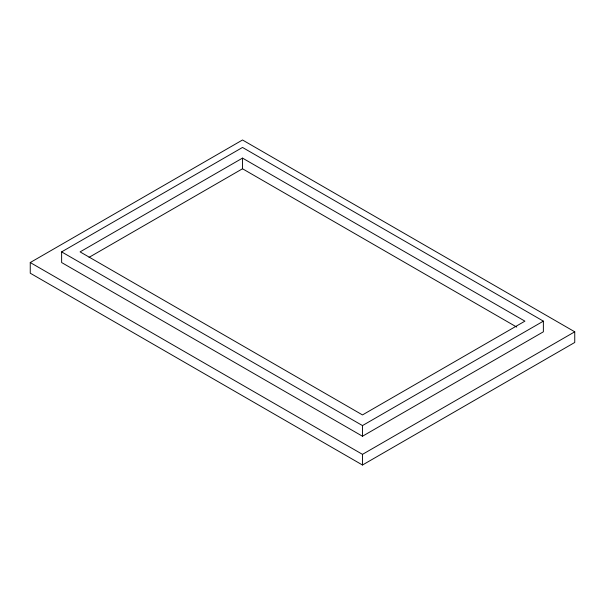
<?xml version="1.0" encoding="UTF-8"?>
<svg xmlns="http://www.w3.org/2000/svg" width="605" height="605" viewBox="0 0 605 605"><rect width="100%" height="100%" fill="white"/><g stroke="black" fill="none" stroke-linecap="round" stroke-linejoin="round"><path stroke-width="0.91" d="M30.25 262.54L242.514 139.989L574.75 331.805L574.75 342.46L362.486 465.011L30.25 273.195L30.25 262.54L362.486 454.355L574.75 331.805M61.627 251.884L242.514 147.446L543.373 321.149L543.373 331.805L362.486 436.235L61.627 262.54L61.627 251.884L362.486 425.58L543.373 321.149M242.514 158.102L80.087 251.884L362.486 414.924L524.913 321.149L242.514 158.102L242.514 168.765L516.731 327.078M89.064 257.352L242.514 168.765M362.486 425.58L362.486 436.235M362.486 454.355L362.486 465.011"/></g></svg>
